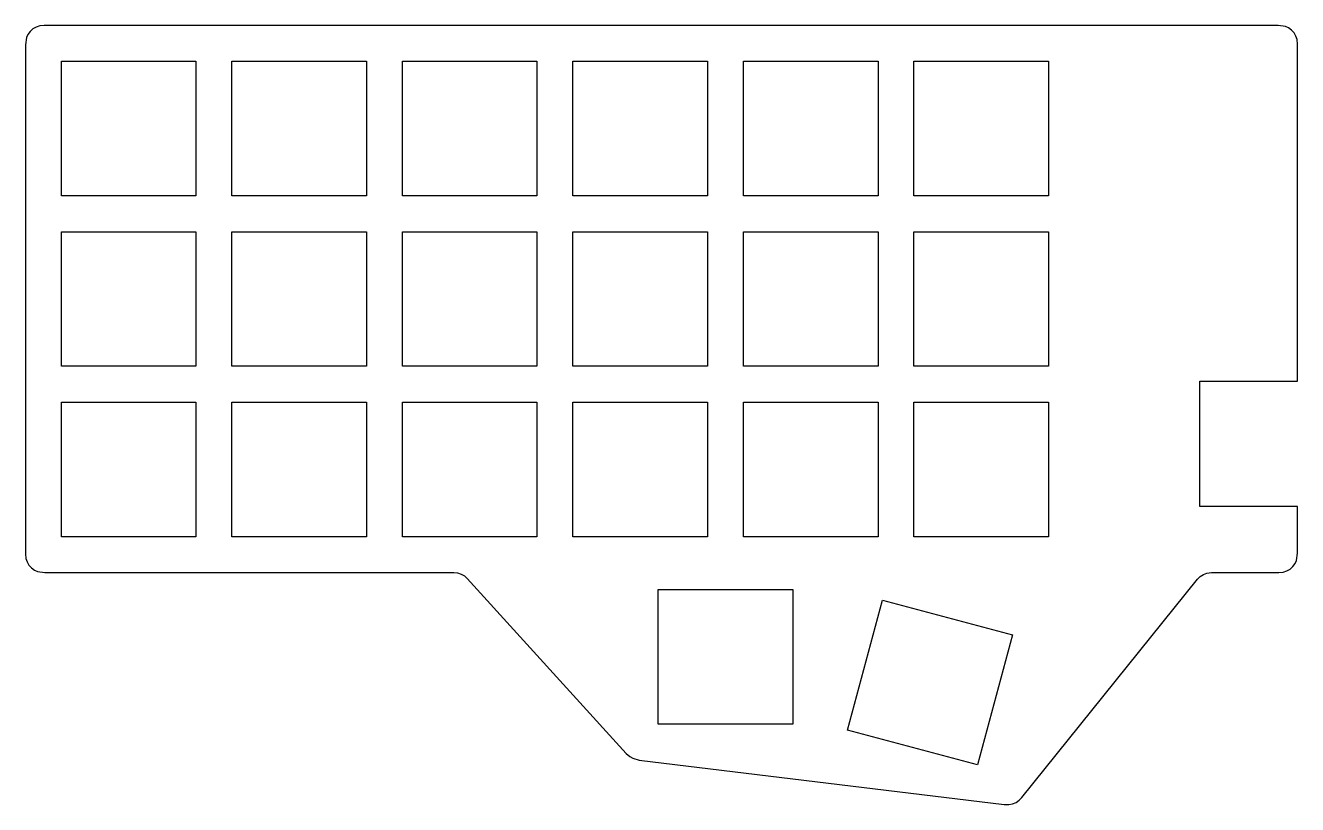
# Model space of a CAD drawing. Header units: metres. Extents: x -126 to 16, y -37 to 50.
import ezdxf

# ---------------------------------------------------------------- set-up
doc = ezdxf.new("R2010")
doc.units = ezdxf.units.M

msp = doc.modelspace()

# ---------------------------------------------------------------- linework, layer by layer
for p, q in [((-125.222, 48.4945), (-125.37, 48.1631)), ((-124.978, 48.8309), (-125.222, 48.4945)), ((-124.669, 49.1091), (-124.978, 48.8309)), ((-124.309, 49.317), (-124.669, 49.1091)), ((-123.914, 49.4455), (-124.309, 49.317)), ((-123.395, 49.5), (-123.914, 49.4455)), ((14.0926, 49.5), (-123.395, 49.5)), ((14.9131, 49.3701), (14.0926, 49.5)), ((15.2445, 49.2225), (14.9131, 49.3701)), ((15.5809, 48.9781), (15.2445, 49.2225)), ((15.8591, 48.6691), (15.5809, 48.9781)), ((16.067, 48.3089), (15.8591, 48.6691)), ((16.1955, 47.9136), (16.067, 48.3089)), ((-125.37, 48.1631), (-125.5, 47.3426)), ((-125.5, 47.3426), (-125.5, -9.3952)), ((16.25, 47.3952), (16.1955, 47.9136)), ((16.25, 9.84999), (16.25, 47.3952)), ((-121.5, 30.5), (-121.5, 45.5)), ((-121.5, 45.5), (-106.5, 45.5)), ((-106.5, 45.5), (-106.5, 30.5)), ((-102.5, 30.5), (-102.5, 45.5)), ((-102.5, 45.5), (-87.5, 45.5)), ((-87.5, 45.5), (-87.5, 30.5)), ((-83.5, 30.5), (-83.5, 45.5)), ((-83.5, 45.5), (-68.5, 45.5)), ((-68.5, 45.5), (-68.5, 30.5)), ((-64.5, 30.5), (-64.5, 45.5)), ((-64.5, 45.5), (-49.5, 45.5)), ((-49.5, 45.5), (-49.5, 30.5)), ((-45.5, 30.5), (-45.5, 45.5)), ((-45.5, 45.5), (-30.5, 45.5)), ((-30.5, 45.5), (-30.5, 30.5)), ((-26.5, 30.5), (-26.5, 45.5)), ((-26.5, 45.5), (-11.5, 45.5)), ((-11.5, 45.5), (-11.5, 30.5)), ((-106.5, 30.5), (-121.5, 30.5)), ((-87.5, 30.5), (-102.5, 30.5)), ((-68.5, 30.5), (-83.5, 30.5)), ((-49.5, 30.5), (-64.5, 30.5)), ((-30.5, 30.5), (-45.5, 30.5)), ((-11.5, 30.5), (-26.5, 30.5)), ((-121.5, 11.5), (-121.5, 26.5)), ((-121.5, 26.5), (-106.5, 26.5)), ((-106.5, 26.5), (-106.5, 11.5)), ((-102.5, 11.5), (-102.5, 26.5)), ((-102.5, 26.5), (-87.5, 26.5)), ((-87.5, 26.5), (-87.5, 11.5)), ((-83.5, 11.5), (-83.5, 26.5)), ((-83.5, 26.5), (-68.5, 26.5)), ((-68.5, 26.5), (-68.5, 11.5)), ((-64.5, 11.5), (-64.5, 26.5)), ((-64.5, 26.5), (-49.5, 26.5)), ((-49.5, 26.5), (-49.5, 11.5)), ((-45.5, 11.5), (-45.5, 26.5)), ((-45.5, 26.5), (-30.5, 26.5)), ((-30.5, 26.5), (-30.5, 11.5)), ((-26.5, 11.5), (-26.5, 26.5)), ((-26.5, 26.5), (-11.5, 26.5)), ((-11.5, 26.5), (-11.5, 11.5)), ((-106.5, 11.5), (-121.5, 11.5)), ((-87.5, 11.5), (-102.5, 11.5)), ((-68.5, 11.5), (-83.5, 11.5)), ((-49.5, 11.5), (-64.5, 11.5)), ((-30.5, 11.5), (-45.5, 11.5)), ((-11.5, 11.5), (-26.5, 11.5)), ((5.34999, -4.14999), (5.34999, 9.84999)), ((5.34999, 9.84999), (16.25, 9.84999)), ((-121.5, -7.5), (-121.5, 7.5)), ((-121.5, 7.5), (-106.5, 7.5)), ((-106.5, 7.5), (-106.5, -7.5)), ((-102.5, -7.5), (-102.5, 7.5)), ((-102.5, 7.5), (-87.5, 7.5)), ((-87.5, 7.5), (-87.5, -7.5)), ((-83.5, -7.5), (-83.5, 7.5)), ((-83.5, 7.5), (-68.5, 7.5)), ((-68.5, 7.5), (-68.5, -7.5)), ((-64.5, -7.5), (-64.5, 7.5)), ((-64.5, 7.5), (-49.5, 7.5)), ((-49.5, 7.5), (-49.5, -7.5)), ((-45.5, -7.5), (-45.5, 7.5)), ((-45.5, 7.5), (-30.5, 7.5)), ((-30.5, 7.5), (-30.5, -7.5)), ((-26.5, -7.5), (-26.5, 7.5)), ((-26.5, 7.5), (-11.5, 7.5)), ((-11.5, 7.5), (-11.5, -7.5)), ((16.25, -4.14999), (5.34999, -4.14999)), ((16.25, -9.34264), (16.25, -4.14999)), ((-106.5, -7.5), (-121.5, -7.5)), ((-87.5, -7.5), (-102.5, -7.5)), ((-68.5, -7.5), (-83.5, -7.5)), ((-49.5, -7.5), (-64.5, -7.5)), ((-30.5, -7.5), (-45.5, -7.5)), ((-11.5, -7.5), (-26.5, -7.5)), ((-125.5, -9.3952), (-125.446, -9.91356)), ((-125.446, -9.91356), (-125.317, -10.3089)), ((16.1201, -10.1631), (16.25, -9.34264)), ((-125.317, -10.3089), (-125.109, -10.6691)), ((-125.109, -10.6691), (-124.831, -10.9781)), ((-124.831, -10.9781), (-124.495, -11.2225)), ((-124.495, -11.2225), (-124.163, -11.3701)), ((14.6636, -11.4455), (15.0589, -11.317)), ((15.0589, -11.317), (15.4191, -11.1091)), ((15.4191, -11.1091), (15.7281, -10.8309)), ((15.7281, -10.8309), (15.9725, -10.4945)), ((15.9725, -10.4945), (16.1201, -10.1631)), ((-124.163, -11.3701), (-123.343, -11.5)), ((-123.343, -11.5), (-77.7695, -11.5)), ((-77.7695, -11.5), (-77.3537, -11.5437)), ((-77.3537, -11.5437), (-76.956, -11.6729)), ((-76.956, -11.6729), (-76.5939, -11.882)), ((-76.5939, -11.882), (-76.2896, -12.1546)), ((-76.2896, -12.1546), (-58.5504, -31.6678)), ((-14.469, -36.5701), (5.10722, -12.246)), ((5.10722, -12.246), (5.40198, -11.9495)), ((5.40198, -11.9495), (5.75195, -11.7207)), ((5.75195, -11.7207), (6.14185, -11.5697)), ((6.14185, -11.5697), (6.6653, -11.5)), ((6.6653, -11.5), (14.1452, -11.5)), ((14.1452, -11.5), (14.6636, -11.4455)), ((-55, -28.4), (-55, -13.4)), ((-55, -13.4), (-40, -13.4)), ((-40, -13.4), (-40, -28.4)), ((-33.8856, -29.0533), (-30.0033, -14.5644)), ((-30.0033, -14.5644), (-15.5144, -18.4467)), ((-15.5144, -18.4467), (-19.3967, -32.9356)), ((-40, -28.4), (-55, -28.4)), ((-19.3967, -32.9356), (-33.8856, -29.0533)), ((-58.5504, -31.6678), (-58.1614, -32.0147)), ((-58.1614, -32.0147), (-57.837, -32.1999)), ((-57.837, -32.1999), (-57.0963, -32.403)), ((-57.0963, -32.403), (-16.4284, -37.3577)), ((-14.7626, -36.8754), (-14.469, -36.5701)), ((-16.4284, -37.3577), (-15.9073, -37.3663)), ((-15.9073, -37.3663), (-15.4992, -37.2866)), ((-15.4992, -37.2866), (-15.1166, -37.1238)), ((-15.1166, -37.1238), (-14.7626, -36.8754))]:
    msp.add_line(p, q)

doc.saveas('drawing.dxf')
